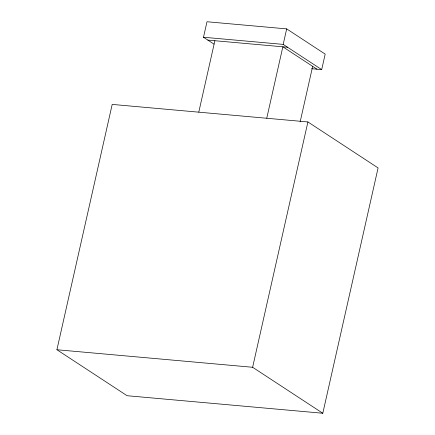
<?xml version="1.0" encoding="UTF-8"?>
<svg xmlns="http://www.w3.org/2000/svg" width="435" height="435" viewBox="0 0 435 435"><rect width="100%" height="100%" fill="white"/><g stroke="black" fill="none" stroke-linecap="round" stroke-linejoin="round"><path stroke-width="0.65" d="M56.914 349.74L112.197 104.411L307.909 121.947L378.086 167.921L322.803 413.25L127.091 395.714L56.914 349.74L252.626 367.276L322.803 413.25M214.004 44.125L203.498 37.247L206.989 21.75L286.681 28.889L325.184 54.114L321.693 69.611L311.618 68.708M198.784 112.121L214.874 40.721M321.693 69.611L283.19 44.386L286.681 28.889M266.758 118.211L282.848 46.811L317.006 69.192M300.145 121.871L312.656 66.343M252.626 367.276L307.909 121.947M203.498 37.247L283.19 44.386M207.843 40.091L287.535 47.23"/></g></svg>
